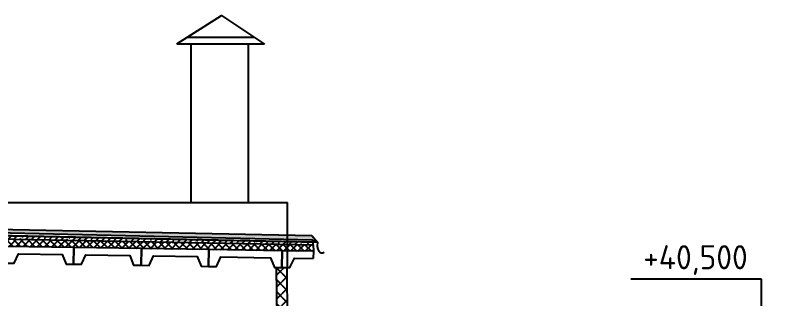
# Model space of a CAD drawing. Header units: inches. Extents: x -2431 to 214825, y 3 to 92804.
# Drawn here: x 159470 to 170854, y 52909 to 57101 of the extents above; entities that cross this region are included whole.
import ezdxf

# ---------------------------------------------------------------- set-up
doc = ezdxf.new("R2010")
doc.units = ezdxf.units.IN
doc.header["$MEASUREMENT"] = 0
doc.layers.add('Стены', color=250, linetype='Continuous')
doc.styles.add('Чертеж250', font='', dxfattribs={"height": 250})
doc.styles.get('Чертеж250').set_extended_font_data('GOST type B')

# ---------------------------------------------------------------- blocks, each defined once
blk = doc.blocks.new('1111')
for p, q in [((0, 654), (-1940, 654)), ((0, 0), (0, 654)), ((0, 0), (-211, 211)), ((0, 0), (211, 211)), ((326, 0), (-985, 0))]:
    blk.add_line(p, q)

msp = doc.modelspace()

# ---------------------------------------------------------------- hatches: boundary and pattern name
h = msp.add_hatch(color=256)
h.dxf.hatch_style = 1
h.paths.add_polyline_path([(158509.16474, 53950.09273), (158338.20952, 53958.13179), (158338.20952, 53907.70252), (163501.74878, 53788.24351), (163501.82635, 53848.78284)])
h.paths.add_polyline_path([(163865.03715, 53841.41265), (163501.82635, 53848.78284), (163501.74878, 53788.24351), (163867.83614, 53779.77404), (163945.98557, 53745.11612)])
h = msp.add_hatch()
h.set_pattern_fill('ANSI35', color=256, scale=500)
h.set_pattern_definition([(45, (-169450.48, -355014.54), (-88.388348, 88.388348), []), (45, (-169362.09, -355014.54), (-88.388348, 88.388348), [156.25, -31.25, 0, -31.25])])
h.paths.add_polyline_path([(158338.20952, 53861.46439), (158338.20952, 53807.46439), (163501.6511, 53712.00567), (163501.70487, 53753.97265)])
h.paths.add_polyline_path([(163880.62203, 53746.08449), (163501.70487, 53753.97265), (163501.6511, 53712.00567), (163882.51992, 53704.96439)])
h = msp.add_hatch()
h.set_pattern_fill('ANSI37', color=256, scale=600)
h.set_pattern_definition([(45, (-169450.48, -355014.536), (-53.033009, 53.033009), []), (135, (-169450.48, -355014.536), (-53.033009, -53.033009), [])])
h.paths.add_polyline_path([(158338.20952, 53807.46439), (158338.20952, 53698.38365), (159337.56, 53682.31155), (160337.4307, 53666.23109), (161337.3014, 53650.15063), (162337.1721, 53634.07016), (163424.90055, 53616.57672), (163501.52725, 53615.34437), (163501.6511, 53712.00567)])
h.paths.add_polyline_path([(163882.51992, 53704.96439), (163501.6511, 53712.00567), (163501.52725, 53615.34437), (163886.94241, 53609.14591)])
h = msp.add_hatch()
h.set_pattern_fill('ANSI37', color=256, scale=1000)
h.set_pattern_definition([(45, (-196876.7, 8232.43), (-88.388348, 88.388348), []), (135, (-196876.7, 8232.43), (-88.388348, -88.388348), [])])
h.paths.add_polyline_path([(163416.8729, 53367.8456), (163346.77364, 53370.08318), (163354.44773, 51640.74682), (163427.44773, 51640.74682)])
h.paths.add_polyline_path([(163497.32059, 53368.96439), (163422.32139, 53368.96439), (163427.44773, 51640.74682), (163502.44773, 51640.74682)])

# ---------------------------------------------------------------- linework, layer by layer
for p, q in [((158338.20952, 54333.73455), (163337.44773, 54333.73455)), ((163337.44773, 54333.73455), (163502.44773, 54333.73455)), ((163501.2108, 53368.37715), (163502.44773, 54333.73455)), ((158338.20952, 53907.70252), (163867.83614, 53779.77404)), ((163880.62203, 53746.08449), (158338.20952, 53861.46439)), ((158338.20952, 53861.20252), (163945.98557, 53745.11612)), ((158509.16474, 53950.09273), (163865.03715, 53841.41265)), ((158338.20952, 53807.46439), (163882.51992, 53704.96439)), ((163865.03715, 53841.41265), (163945.98557, 53745.11612)), ((163867.83614, 53779.77404), (163945.98557, 53745.11612)), ((163882.51992, 53704.96439), (163880.62203, 53746.08449)), ((163882.51992, 53704.96439), (163886.94241, 53609.14591)), ((163886.94241, 53609.14591), (163885.24592, 53503.65956)), ((163354.44773, 51640.74682), (163341.83529, 53360.12118)), ((163502.44773, 51640.74682), (163500.00133, 53350.8076)), ((170528.29543, 53194.65357), (168587.91993, 53194.65357)), ((170528.29543, 53194.65357), (168587.91993, 53194.65357)), ((170528.29543, 52540.74682), (170528.29543, 53194.65357)), ((170528.29543, 52540.74682), (170528.29543, 53194.65357))]:
    msp.add_line(p, q)
for points in [[(163945.98557, 53745.11612), (163944.44613, 53683.50256), (163951.69293, 53639.52059), (163965.31232, 53610.53757), (163982.89063, 53593.92086), (164002.01421, 53587.03782), (164020.26939, 53587.25582), (164035.24251, 53591.94223), (164044.51992, 53598.46439)], [(159333.57776, 53434.69922), (159451.37294, 53432.80478), (159516.65054, 53573.91768), (160165.06669, 53563.4895), (160221.27338, 53420.42282), (160333.44846, 53418.61876), (160337.4307, 53666.23109), (159337.56, 53682.31155), (159333.57776, 53434.69922)], [(160333.44846, 53418.61876), (160451.24364, 53416.72431), (160516.52124, 53557.83722), (161164.93739, 53547.40903), (161221.14408, 53404.34236), (161333.31916, 53402.53829), (161337.3014, 53650.15063), (160337.4307, 53666.23109), (160333.44846, 53418.61876)], [(161333.31916, 53402.53829), (161451.11434, 53400.64385), (161516.39194, 53541.75675), (162164.80809, 53531.32857), (162221.01478, 53388.26189), (162333.18986, 53386.45783), (162337.1721, 53634.07016), (161337.3014, 53650.15063), (161333.31916, 53402.53829)], [(162333.18986, 53386.45783), (162450.98504, 53384.56339), (162516.26264, 53525.67629), (163252.53654, 53513.83513), (163308.74323, 53370.76845), (163420.91831, 53368.96439), (163424.90055, 53616.57672), (162337.1721, 53634.07016), (162333.18986, 53386.45783)], [(163886.94241, 53609.14591), (163424.90055, 53616.57672), (163420.91831, 53368.96439)], [(163420.91831, 53368.96439), (163538.71349, 53367.06995), (163603.99109, 53508.18285), (163885.24592, 53503.65956)]]:
    msp.add_lwpolyline(points)
at = {"const_width": 10}
msp.add_lwpolyline([(163502.44773, 48091.79634), (163502.44773, 51640.74682), (163500.00133, 53368.386), (163341.83529, 53369.54279), (163354.44773, 50740.74682), (163354.44773, 48091.09489), (163502.44773, 48091.09489)], dxfattribs=at)
at = {"layer": 'Стены'}
for p, q in [((163013.63088, 56774.23166), (162013.63088, 56774.23166)), ((163163.63088, 56674.23166), (161863.63088, 56674.23166)), ((162071.17145, 56664.97528), (162071.17145, 54333.73455)), ((162926.16879, 54333.73455), (162926.16879, 56664.97528))]:
    msp.add_line(p, q, dxfattribs=at)
msp.add_lwpolyline([(161863.63088, 56677.98109), (162523.18354, 57101.19655), (163163.63088, 56674.23166)], dxfattribs=at)

# ---------------------------------------------------------------- block references
msp.add_blockref('1111', (170528.29543, 52540.74682))

# ---------------------------------------------------------------- texts
at = {"style": 'Чертеж250'}
msp.add_text('+40,500', height=356.591914, dxfattribs=at).set_placement((168772.57918, 53343.10917))

doc.saveas('drawing.dxf')
